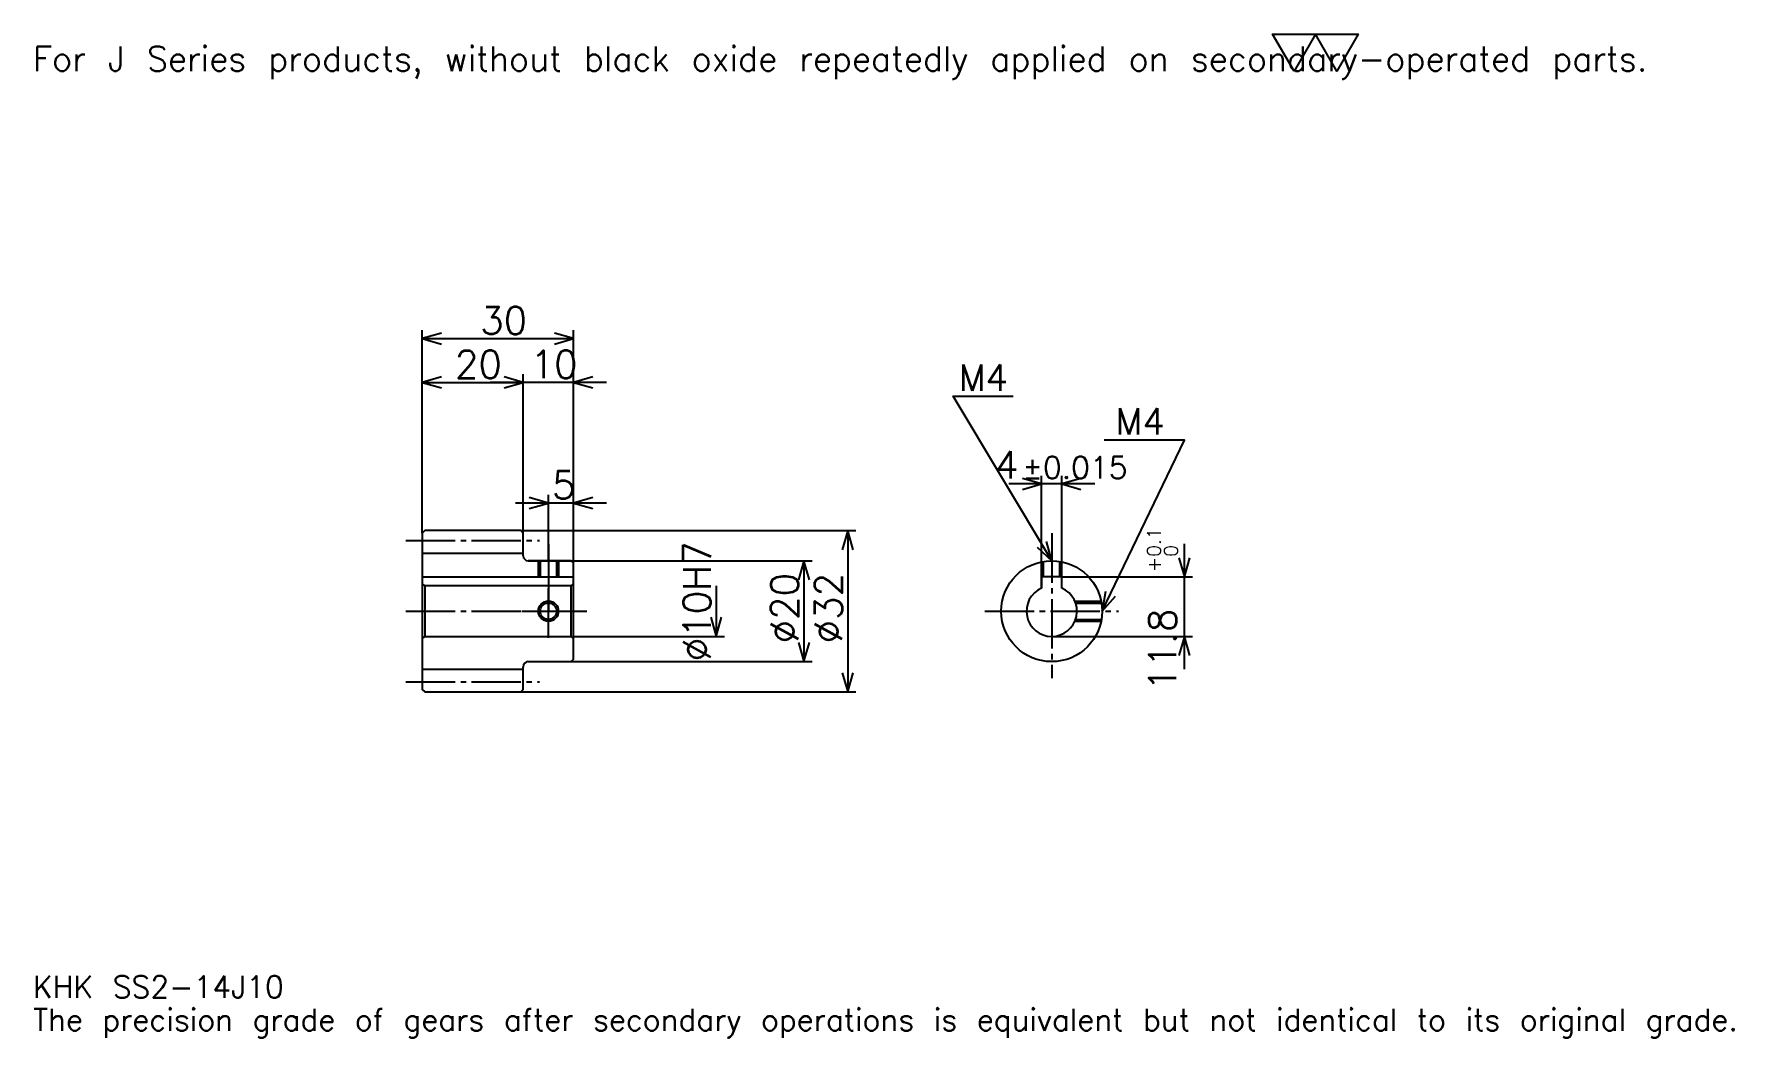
# Model space of a CAD drawing. Extents: x 11 to 348, y 4 to 203.
import ezdxf

# ---------------------------------------------------------------- set-up
doc = ezdxf.new("R2010")
doc.units = 0
doc.linetypes.add('DASHDOT', pattern=[13.04348, 9.782609, -1.086957, 1.086957, -1.086957])
doc.layers.get('0').update_dxf_attribs({"linetype": 'CONTINUOUS'})
doc.layers.add('DASHDOT', color=6, linetype='DASHDOT')
doc.styles.add('KANJI', font='TXT', dxfattribs={"bigfont": 'BIGFONT'})

msp = doc.modelspace()

# ---------------------------------------------------------------- linework, layer by layer
at = {"color": 5}
for p, q in [((88.043472, 104.58696), (88.043472, 144.26088)), ((88.043472, 142.630432), (118.043472, 142.630432)), ((118.043472, 104.58696), (118.043472, 144.26088)), ((108.043472, 104.58696), (108.043472, 135.565216)), ((88.043472, 133.934784), (108.043472, 133.934784)), ((124.565216, 133.934784), (101.521736, 133.934784)), ((210.82608, 95.386963), (210.82608, 115.434784)), ((214.82608, 95.386963), (214.82608, 115.434784)), ((113.043472, 104.58696), (113.043472, 111.652176)), ((221.347824, 113.804352), (204.304352, 113.804352)), ((124.565216, 110.021744), (106.521729, 110.021744)), ((88.043472, 104.08696), (88.043472, 104.58696)), ((107.543472, 104.58696), (118.043472, 104.58696)), ((108.043472, 104.08696), (108.043472, 104.58696)), ((113.043472, 98.58696), (113.043472, 104.58696)), ((113.043472, 98.58696), (113.043472, 104.58696)), ((118.043472, 104.58696), (174.021729, 104.58696)), ((118.043472, 98.08696), (118.043472, 104.58696)), ((172.391296, 104.58696), (172.391296, 72.58696)), ((239.130432, 77.065224), (239.130432, 101.908699)), ((109.043472, 98.58696), (118.043472, 98.58696)), ((118.043472, 98.58696), (165.32608, 98.58696)), ((163.695648, 98.58696), (163.695648, 78.58696)), ((214.82608, 95.386963), (240.760864, 95.386963)), ((146.304352, 93.58696), (146.304352, 83.58696)), ((118.043472, 83.58696), (147.934784, 83.58696)), ((212.82608, 83.58696), (240.760864, 83.58696)), ((109.043472, 78.58696), (118.043472, 78.58696)), ((118.043472, 78.58696), (165.32608, 78.58696)), ((107.543472, 72.58696), (118.043472, 72.58696)), ((118.043472, 72.58696), (174.021729, 72.58696))]:
    msp.add_line(p, q, dxfattribs=at)
at = {"color": 4}
for p, q in [((88.043472, 100.08696), (108.043472, 100.08696)), ((88.043472, 95.386963), (118.043472, 95.386963)), ((88.543472, 93.58696), (88.543472, 83.58696)), ((117.543472, 93.58696), (118.043472, 94.08696)), ((117.543472, 83.58696), (118.043472, 83.08696)), ((88.043472, 77.08696), (108.043472, 77.08696))]:
    msp.add_line(p, q, dxfattribs=at)
at = {"color": 7}
msp.add_lwpolyline([(260.869568, 195.652176), (256.630432, 203), (273.586975, 203), (269.347839, 195.652176), (265.108704, 203), (260.869568, 195.652176)], dxfattribs=at)
at = {"color": 5}
for points in [[(91.847816, 143.717392), (88.043472, 142.630432), (91.847816, 141.543488)], [(114.23912, 141.543488), (118.043472, 142.630432), (114.23912, 143.717392)], [(91.847816, 135.021744), (88.043472, 133.934784), (91.847816, 132.847824)], [(104.23912, 132.847824), (108.043472, 133.934784), (104.23912, 135.021744)], [(104.23912, 132.847824), (108.043472, 133.934784), (104.23912, 135.021744)], [(121.847824, 135.021744), (118.043472, 133.934784), (121.847824, 132.847824)], [(212.82608, 98.58696), (193.260864, 131.195648), (205.217377, 131.195648)], [(222.82608, 88.58696), (239.130432, 122.5), (223.260864, 122.5)], [(207.021729, 112.717392), (210.82608, 113.804352), (207.021729, 114.891312)], [(218.630432, 114.891312), (214.82608, 113.804352), (218.630432, 112.717392)], [(109.23912, 108.934784), (113.043472, 110.021744), (109.23912, 111.108696)], [(121.847824, 111.108696), (118.043472, 110.021744), (121.847824, 108.934784)], [(173.478256, 100.782608), (172.391296, 104.58696), (171.304337, 100.782608)], [(209.936707, 101.289925), (212.82608, 98.58696), (211.800812, 102.408394)], [(164.782608, 94.782608), (163.695648, 98.58696), (162.608688, 94.782608)], [(238.043472, 99.191307), (239.130432, 95.386963), (240.217392, 99.191307)], [(223.494858, 92.48661), (222.82608, 88.58696), (225.454102, 91.544662)], [(145.217392, 87.391304), (146.304352, 83.58696), (147.391296, 87.391304)], [(162.608688, 82.391312), (163.695648, 78.58696), (164.782608, 82.391312)], [(240.217392, 79.782608), (239.130432, 83.58696), (238.043472, 79.782608)], [(171.304337, 76.391312), (172.391296, 72.58696), (173.478256, 76.391312)]]:
    msp.add_lwpolyline(points, dxfattribs=at)
at = {"color": 4}
for points in [[(108.043472, 99.58696), (108.043472, 104.08696), (107.543472, 104.58696), (88.543472, 104.58696), (88.043472, 104.08696), (88.043472, 83.08696)], [(109.043472, 78.58696), (117.543472, 78.58696), (118.043472, 79.08696), (118.043472, 98.08696), (117.543472, 98.58696), (109.043472, 98.58696)], [(111.043472, 98.58696), (111.043472, 95.386963)], [(111.42347, 98.58696), (111.42347, 95.386963)], [(114.663475, 98.58696), (114.663475, 95.386963)], [(115.043472, 98.58696), (115.043472, 95.386963)], [(210.82608, 93.169533), (210.82608, 98.384918)], [(211.206085, 95.386963), (211.206085, 98.454865)], [(214.446075, 95.386963), (214.446075, 98.454865)], [(214.82608, 93.169533), (214.82608, 98.384918)], [(214.82608, 93.169533), (214.82608, 95.386963), (210.82608, 95.386963), (210.82608, 93.169533)], [(88.043472, 83.08696), (88.543472, 83.58696), (117.543472, 83.58696), (117.543472, 93.58696), (88.543472, 93.58696), (88.043472, 94.08696)], [(217.408661, 90.58696), (222.624039, 90.58696)], [(217.556366, 90.206963), (222.693985, 90.206963)], [(217.408661, 86.58696), (222.624039, 86.58696)], [(217.556366, 86.966957), (222.693985, 86.966957)], [(88.043472, 83.08696), (88.043472, 73.08696), (88.543472, 72.58696), (107.543472, 72.58696), (108.043472, 73.08696), (108.043472, 77.58696)]]:
    msp.add_lwpolyline(points, dxfattribs=at)
for centre, radius in [((212.82608, 88.58696), 10), ((113.043472, 88.58696), 1.62)]:
    msp.add_circle(centre, radius, dxfattribs=at)
at = {"color": 7}
msp.add_circle((113.043472, 88.58696), 2, dxfattribs=at)
at = {"color": 4}
for centre, radius, start, end in [((109.043472, 99.58696), 1, 180, 270), ((212.82608, 88.58696), 5, 113.57817801, 66.42182199), ((109.043472, 77.58696), 1, 90, 180)]:
    msp.add_arc(centre, radius, start, end, dxfattribs=at)
at = {"layer": 'DASHDOT', "color": 7}
for p, q in [((84.7826, 102.58696), (111.304344, 102.58696)), ((212.82608, 104.021744), (212.82608, 75.326088)), ((113.043472, 98.58696), (113.043472, 88.58696)), ((84.7826, 88.58696), (121.304337, 88.58696)), ((199.565216, 88.58696), (226.086945, 88.58696)), ((84.7826, 74.58696), (111.304344, 74.58696))]:
    msp.add_line(p, q, dxfattribs=at)
for points in [[(113.043472, 101.847832), (113.043472, 92.126091)], [(113.043472, 83.326088), (113.043472, 93.847832)], [(107.7826, 88.58696), (118.304344, 88.58696)]]:
    msp.add_lwpolyline(points, dxfattribs=at)

# ---------------------------------------------------------------- texts
at = {"color": 7, "style": 'KANJI'}
for s, height, p in [('For J Series products, without black oxide repeatedly applied on secondary-operated parts.', 4.891304, (10.869565, 195.652176)), ('30', 5.434783, (99.510864, 143.5)), ('20', 5.434783, (94.510864, 134.804352)), ('10', 5.434783, (109.510864, 134.804352)), ('M4', 5.217392, (194.347809, 132.282608)), ('M4', 5.217392, (225.434784, 123.58696)), ('4', 5.434783, (201.607605, 114.891312)), ('%%p0.015', 4.347826, (206.987381, 114.891312)), ('5', 5.434783, (113.777168, 110.891312)), ('KHK SS2-14J10', 4.347826, (10.869565, 11.956522)), ('The precision grade of gears after secondary operations is equivalent but not identical to its original grade.', 4.347826, (10.869565, 5.434783))]:
    msp.add_text(s, height=height, dxfattribs=at).set_placement(p)
for s, height, p in [('%%c10H7', 5.434783, (145.217392, 78.66848)), ('0.1', 2.717391, (234.456512, 99.377815)), ('0', 2.717391, (237.82608, 99.377815)), ('+', 2.717391, (234.456512, 96.334335)), ('%%c20', 5.434783, (162.608688, 82.201088)), ('%%c32', 5.434783, (171.304337, 82.201088)), ('11.8', 5.434783, (237.5, 72.810448))]:
    msp.add_text(s, height=height, rotation=90, dxfattribs=at).set_placement(p)

doc.saveas('drawing.dxf')
